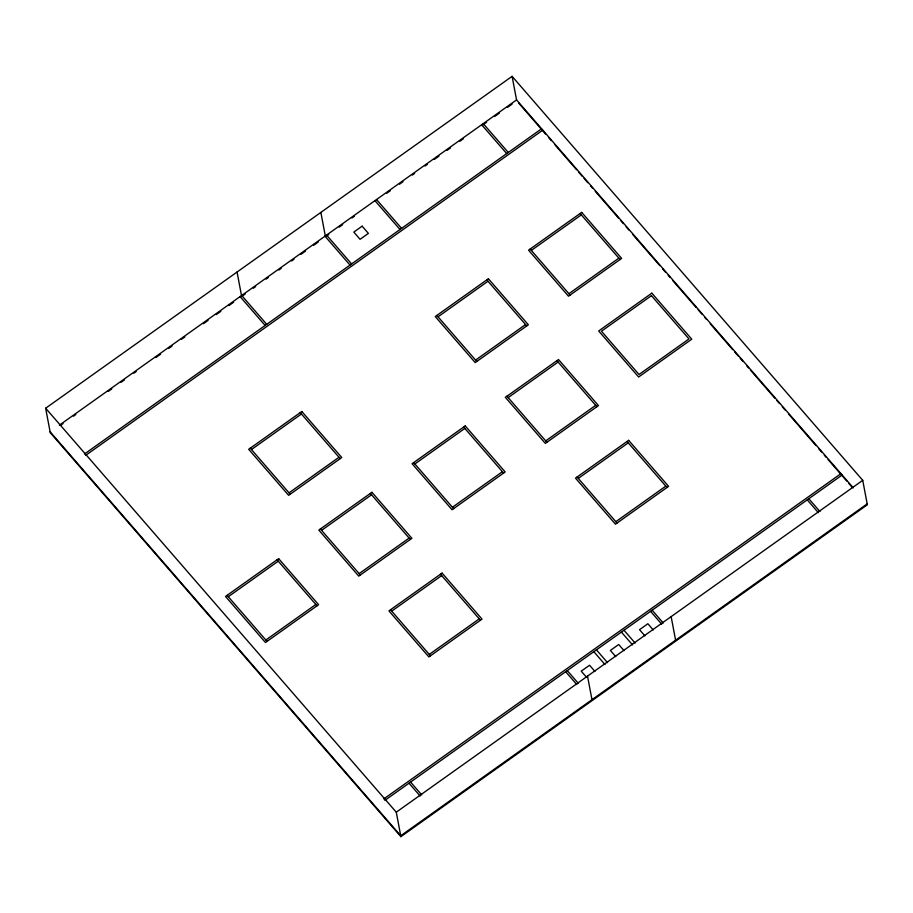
<?xml version="1.0" encoding="UTF-8"?>
<svg xmlns="http://www.w3.org/2000/svg" width="913" height="913" viewBox="0 0 913 913"><rect width="100%" height="100%" fill="white"/><g stroke="black" fill="none" stroke-linecap="round" stroke-linejoin="round"><path stroke-width="1.37" d="M45.65 408.225L512.102 76.338L862.728 480.318L867.35 504.775L400.898 836.662L50.272 432.682L45.65 408.225L396.276 812.193L400.898 836.662M59.368 425.196L516.553 99.905L512.102 76.338M60.715 425.253L63.031 423.598M73.474 416.168L75.802 414.525M108.293 391.403L111.774 388.927M121.052 382.319L124.533 379.842M133.812 373.246L136.14 371.591M155.861 357.554L160.505 354.255M168.631 348.481L172.112 346.004M181.39 339.396L184.871 336.92M203.439 323.704L208.073 320.406M216.198 314.631L220.843 311.322M228.969 305.547L233.602 302.249M241.728 296.463L245.209 293.986M253.335 288.211L255.651 286.556M266.094 279.127L268.411 277.472M278.853 270.043L281.181 268.399M291.624 260.97L293.94 259.315M300.902 254.362L305.547 251.064M313.673 245.277L318.306 241.979M326.432 236.193L328.748 234.55M339.191 227.12L342.672 224.644M351.962 218.036L354.278 216.381M386.77 193.271L390.25 190.794M399.529 184.186L403.01 181.71M412.299 175.102L414.616 173.459M425.059 166.029L427.375 164.374M434.348 159.421L438.982 156.123M447.108 150.337L450.588 147.86M459.867 141.264L463.348 138.787M481.916 125.572L486.561 122.274M494.675 116.487L499.32 113.189M507.445 107.414L512.09 104.105M84.418 454.046L541.603 128.767M85.617 455.404L542.79 130.137M251.452 449.55L301.427 414M438.023 316.811L487.999 281.25M531.332 250.424L581.307 214.875M289.022 492.837L338.997 457.276M475.593 360.099L525.568 324.537M568.89 293.712L618.866 258.151M506.966 396.231L558.516 359.551L598.471 405.577L545.323 443.387L505.311 397.292L506.898 396.162L546.91 442.257M228.284 596.725L278.271 561.164M321.581 530.35L371.557 494.789M414.867 463.975L464.843 428.414M508.153 397.6L558.128 362.05M265.854 640.013L315.83 604.452M359.151 573.626L409.127 538.077M452.437 507.251L502.412 471.701M545.723 440.888L595.698 405.326M391.7 611.139L441.687 575.589M578.271 478.401L628.258 442.839M429.27 654.427L479.245 618.866M615.841 521.677L665.817 486.127M383.78 798.932L840.941 473.653M384.875 800.37L842.14 475.022M396.276 812.193L862.728 480.318M867.179 503.885L400.727 835.76L50.101 431.792M516.553 99.905L853.267 487.85M518.595 102.964L545.712 134.2M548.519 137.429L551.326 140.659M555.058 144.973L576.571 169.75M578.431 171.906L582.174 176.209M584.046 178.366L587.789 182.68M590.585 185.91L592.457 188.067M595.265 191.296L618.637 218.23M620.509 220.387L623.317 223.617M626.124 226.846L628.931 230.076M632.663 234.39L659.779 265.626M662.587 268.856L665.394 272.085M668.19 275.327L670.062 277.472M672.87 280.713L696.242 307.635M698.114 309.792L701.857 314.106M704.665 317.336L706.525 319.493M710.268 323.795L732.705 349.656M734.577 351.802L738.32 356.116M740.192 358.273L742.999 361.502M746.731 365.816L748.603 367.962M750.475 370.119L774.783 398.125M776.655 400.282L779.462 403.512M782.27 406.753L785.066 409.983M788.809 414.285L815.925 445.533M818.733 448.762L821.54 451.992M824.336 455.222L826.208 457.379M828.08 459.536L846.785 481.083M848.645 483.228L852.388 487.542M580.109 213.494L620.064 259.52M483.239 123.62L508.279 152.471M808.815 498.738L819.954 511.554M481.653 124.739L506.704 153.601M807.24 499.856L818.368 512.684M530.133 249.055L570.089 295.082M486.812 279.88L526.755 325.907M556.941 360.681L596.885 406.696M627.06 441.47L667.004 487.496M376.533 199.536L401.583 228.387M374.958 200.655L399.997 229.517M436.836 315.442L476.78 361.468M577.084 477.031L617.028 523.058M326.557 235.086L351.608 263.948M652.144 610.204L663.272 623.031M324.982 236.216L350.021 265.067M650.558 611.333L661.685 624.161M653.229 629.936L647.865 623.75L639.534 629.685L644.898 635.859M463.656 427.044L503.599 473.071M623.99 630.244L635.117 643.06M621.399 632.081L632.538 644.898M624.081 650.684L618.706 644.498L610.375 650.421L615.75 656.607M596.417 649.851L607.544 662.678M593.838 651.688L604.965 664.516M413.68 462.606L453.624 508.632M594.922 671.42L589.558 665.235L581.227 671.169L586.591 677.343M241.683 295.481L266.722 324.332M567.258 670.599L578.397 683.426M240.096 296.611L265.147 325.462M565.683 671.728L576.811 684.545M300.24 412.63L340.184 458.646M370.37 493.419L410.314 539.446M440.488 574.22L480.432 620.235M250.265 448.18L290.208 494.207M320.395 528.981L360.338 575.007M390.513 609.77L430.457 655.796M277.073 559.795L317.016 605.821M410.588 782.076L421.715 794.903M409.001 783.206L420.128 796.022M227.097 595.356L267.041 641.383M671.146 616.629L675.597 640.184M587.515 676.122L591.978 699.689M320.862 212.409L325.313 235.976M237.06 272.028L241.511 295.595M362.141 226.173L353.81 232.096L360.064 239.309L368.396 233.386L362.141 226.173M301.826 411.501L248.678 449.31L288.634 495.337L341.77 457.527L301.826 411.501M488.398 278.75L435.25 316.56L475.205 362.587L528.342 324.777L488.398 278.75M581.695 212.375L528.559 250.185L568.502 296.211L621.639 258.402L581.695 212.375M278.659 558.665L225.511 596.474L265.466 642.501L318.603 604.691L278.659 558.665M371.945 492.29L318.808 530.099L358.752 576.126L411.9 538.316L371.945 492.29M465.242 425.915L412.094 463.724L452.049 509.751L505.186 471.941L465.242 425.915M651.825 293.164L598.677 330.974L638.621 377.001L691.769 339.191L651.825 293.164M651.426 295.664L601.45 331.225L639.02 374.501L688.995 338.951L651.426 295.664M442.075 573.09L388.927 610.9L428.882 656.926L482.018 619.117L442.075 573.09M628.646 440.34L575.498 478.15L615.453 524.176L668.59 486.367L628.646 440.34"/></g></svg>
